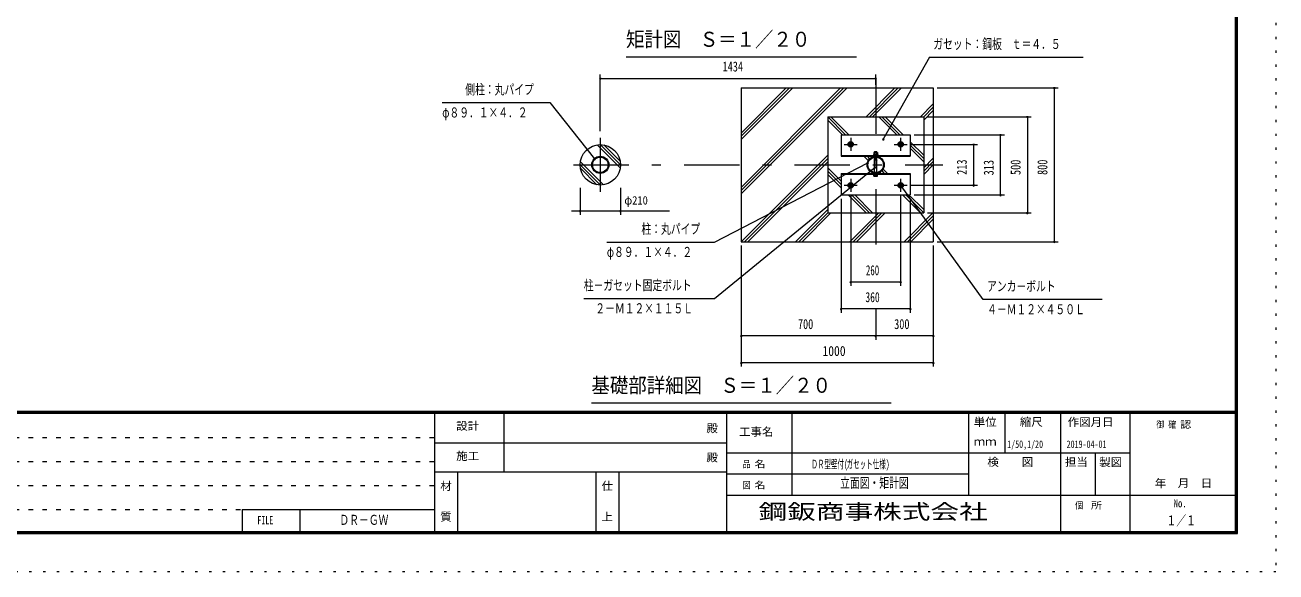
# Model space of a CAD drawing. Units: millimetres, scale not verified, with parts at other scales. Extents: x -26656 to 26658, y -10500 to 10500.
# Drawn here: x 10372 to 26658, y -10500 to -3387 of the extents above; entities that cross this region are included whole.
import ezdxf
from ezdxf.enums import TextEntityAlignment as Align

# ---------------------------------------------------------------- set-up
doc = ezdxf.new("R2010")
doc.units = ezdxf.units.MM
doc.header["$LTSCALE"] = 60
for name, pattern in [('USER1', [3, 1, -2]), ('USER3', [24, 12, -5, 2, -5]), ('USER4', [3, 0.5, -2.5])]:
    doc.linetypes.add(name, pattern=pattern)
doc.layers.add('0-1_0-F', color=7, linetype='Continuous')
doc.layers.add('0-E_2-5DIM', color=7, linetype='Continuous')
for name, color, linetype, lineweight in [('0-6_2-02BOLD', 7, 'Continuous', 18), ('0-8_2-22CENTER', 3, 'USER3', 18), ('0-9_2-42THIN', 4, 'Continuous', 18), ('0-A_2-52DIM', 3, 'Continuous', 18), ('0-B_2-62HATCH', 2, 'Continuous', 18), ('0-C_F-F', 5, 'Continuous', 18), ('0-D_F-E_J_ADD', 5, 'USER4', 18)]:
    doc.layers.add(name, color=color, linetype=linetype, lineweight=lineweight)
doc.styles.add('ＭＳ ゴシック', font='')
doc.styles.get('ＭＳ ゴシック').set_extended_font_data('MS Gothic')

msp = doc.modelspace()

# ---------------------------------------------------------------- linework, layer by layer
at = {"layer": '0-6_2-02BOLD'}
for p, q in [((19696.84, -4205.07), (22196.84, -4205.07)), ((22196.84, -4205.07), (22196.84, -6205.07)), ((20821.84, -4580.07), (20821.84, -5830.07)), ((20821.84, -4580.07), (22071.84, -4580.07)), ((22071.84, -4580.07), (22071.84, -5830.07)), ((20996.84, -4813.82), (21896.84, -4813.82)), ((21896.84, -4813.82), (21896.84, -5093.82)), ((21109.57, -4917.57), (21097.3, -4938.82)), ((21097.3, -4938.82), (21109.57, -4960.07)), ((21109.57, -4917.57), (21134.11, -4917.57)), ((21109.57, -4960.07), (21134.11, -4960.07)), ((21422.3, -5046.58), (21426.21, -5044.32)), ((21422.3, -5046.58), (21422.3, -5069.32)), ((21426.21, -5044.32), (21467.46, -5044.32)), ((21431.84, -5037.24), (21461.84, -5037.24)), ((21434.57, -5046.58), (21434.57, -5069.32)), ((21459.11, -5046.58), (21459.11, -5069.32)), ((21461.84, -5044.32), (21461.84, -5037.24)), ((21759.57, -4917.57), (21747.3, -4938.82)), ((21747.3, -4938.82), (21759.57, -4960.07)), ((21759.57, -4917.57), (21784.11, -4917.57)), ((21759.57, -4960.07), (21784.11, -4960.07)), ((20996.84, -5082.57), (21896.84, -5082.57)), ((21416.84, -5076.82), (21476.84, -5076.82)), ((21416.84, -5076.82), (21416.84, -5082.57)), ((21419.96, -5069.32), (21419.96, -5076.82)), ((21431.84, -5304.82), (21431.84, -5105.32)), ((21431.84, -5141.49), (21461.84, -5141.49)), ((21439.34, -5076.82), (21446.84, -5069.32)), ((21446.84, -5076.82), (21454.34, -5069.32)), ((21461.84, -5304.82), (21461.84, -5105.32)), ((21476.84, -5076.82), (21476.84, -5082.57)), ((20996.84, -5316.32), (21896.84, -5316.32)), ((20996.84, -5327.57), (21896.84, -5327.57)), ((21416.84, -5333.32), (21416.84, -5327.57)), ((21416.84, -5333.32), (21476.84, -5333.32)), ((21422.3, -5351.06), (21422.3, -5333.32)), ((21434.57, -5351.06), (21434.57, -5333.32)), ((21459.11, -5351.06), (21459.11, -5333.32)), ((21476.84, -5333.32), (21476.84, -5327.57)), ((21896.84, -5316.32), (21896.84, -5596.32)), ((21109.57, -5450.07), (21097.3, -5471.32)), ((21097.3, -5471.32), (21109.57, -5492.57)), ((21109.57, -5450.07), (21134.11, -5450.07)), ((21109.57, -5492.57), (21134.11, -5492.57)), ((21759.57, -5450.07), (21747.3, -5471.32)), ((21747.3, -5471.32), (21759.57, -5492.57)), ((21759.57, -5492.57), (21784.11, -5492.57)), ((20821.84, -5830.07), (22071.84, -5830.07))]:
    msp.add_line(p, q, dxfattribs=at)
for points in [[(19696.84, -4205.07), (19696.84, -6205.07), (22196.84, -6205.07)], [(20996.84, -4813.82), (20996.84, -5093.82), (21896.84, -5093.82)], [(21134.11, -4917.57), (21146.38, -4938.82), (21134.11, -4960.07)], [(21431.84, -5044.32), (21431.84, -5037.24), (21436.84, -5032.24)], [(21436.84, -5032.24), (21456.84, -5032.24), (21461.84, -5037.24)], [(21467.46, -5044.32), (21471.38, -5046.58), (21471.38, -5069.32)], [(21784.11, -4917.57), (21796.38, -4938.82), (21784.11, -4960.07)], [(21419.96, -5069.32), (21473.71, -5069.32), (21473.71, -5076.82)], [(20996.84, -5316.32), (20996.84, -5596.32), (21896.84, -5596.32)], [(21422.3, -5351.06), (21426.21, -5353.32), (21467.46, -5353.32), (21471.38, -5351.06), (21471.38, -5333.32)], [(21134.11, -5450.07), (21146.38, -5471.32), (21134.11, -5492.57)], [(21759.57, -5450.07), (21784.11, -5450.07), (21796.38, -5471.32), (21784.11, -5492.57)]]:
    msp.add_lwpolyline(points, dxfattribs=at)
for centre, radius in [((17861.84, -5205.07), 262.5), ((21121.84, -4938.82), 35), ((21121.84, -4938.82), 26.88), ((21121.84, -4938.82), 20.62), ((21121.84, -4938.82), 15), ((21771.84, -4938.82), 35), ((21771.84, -4938.82), 26.88), ((21771.84, -4938.82), 20.62), ((21771.84, -4938.82), 15), ((17861.84, -5205.07), 111.38), ((17861.84, -5205.07), 100.88), ((21446.84, -5205.07), 111.38), ((21446.84, -5205.07), 100.88), ((21121.84, -5471.32), 35), ((21121.84, -5471.32), 26.88), ((21121.84, -5471.32), 20.62), ((21121.84, -5471.32), 15), ((21771.84, -5471.32), 35), ((21771.84, -5471.32), 26.88), ((21771.84, -5471.32), 20.62), ((21771.84, -5471.32), 15)]:
    msp.add_circle(centre, radius, dxfattribs=at)
for centre, radius, start, end in [((21428.43, -5053.78), 9.46, 49.5701, 90), ((21446.84, -5078.76), 34.45, 69.13593, 110.86406), ((21465.24, -5053.78), 9.46, 90, 130.42989), ((21428.43, -5343.86), 9.46, 270, 310.42989), ((21446.84, -5318.87), 34.45, 249.13593, 290.86406), ((21465.24, -5343.86), 9.46, 229.5701, 270)]:
    msp.add_arc(centre, radius, start, end, dxfattribs=at)
at = {"layer": '0-8_2-22CENTER'}
for p, q in [((21446.84, -4080.07), (21446.84, -6330.07)), ((17861.84, -4855.07), (17861.84, -5555.07)), ((21121.84, -4853.46), (21121.84, -5024.18)), ((21771.84, -4853.46), (21771.84, -5024.18)), ((21036.47, -4938.82), (21207.2, -4938.82)), ((21686.48, -4938.82), (21857.2, -4938.82)), ((17511.84, -5205.07), (22321.84, -5205.07)), ((21036.47, -5471.32), (21207.2, -5471.32)), ((21121.84, -5385.96), (21121.84, -5556.68)), ((21686.48, -5471.32), (21857.2, -5471.32)), ((21771.84, -5385.96), (21771.84, -5556.68))]:
    msp.add_line(p, q, dxfattribs=at)
at = {"layer": '0-9_2-42THIN'}
for p, q in [((21435.59, -5044.32), (21435.59, -5033.49)), ((21458.09, -5044.32), (21458.09, -5033.49)), ((21431.84, -5147.99), (21435.59, -5141.49)), ((21435.59, -5141.49), (21435.59, -5104.82)), ((21458.09, -5141.49), (21458.09, -5104.82)), ((21458.09, -5141.49), (21461.84, -5147.99))]:
    msp.add_line(p, q, dxfattribs=at)
for centre in [(21121.84, -4938.82), (21771.84, -4938.82), (21121.84, -5471.32), (21771.84, -5471.32)]:
    msp.add_circle(centre, 11.25, dxfattribs=at)
at = {"layer": '0-A_2-52DIM'}
for p, q in [((21196.84, -3805.07), (18196.84, -3805.07)), ((22146.84, -3805.07), (21545.61, -4871.48)), ((22146.84, -3805.07), (24146.84, -3805.07)), ((17861.84, -4768.25), (17861.84, -4030.38)), ((21446.84, -4166.36), (21446.84, -4030.38)), ((17871.84, -4080.38), (17851.84, -4080.38)), ((17861.84, -4080.38), (21446.84, -4080.38)), ((21456.84, -4080.38), (21436.84, -4080.38)), ((22246.84, -4205.07), (23821.84, -4205.07)), ((23781.84, -4205.07), (23761.84, -4205.07)), ((23771.84, -4205.07), (23771.84, -6205.07)), ((15803.78, -4396.21), (17203.77, -4396.21)), ((17203.77, -4396.21), (17788.11, -5128.17)), ((22121.84, -4580.07), (23471.84, -4580.07)), ((23431.84, -4580.07), (23411.84, -4580.07)), ((23421.84, -4580.07), (23421.84, -5830.07)), ((21555.61, -4871.49), (21535.61, -4871.49)), ((21946.84, -4813.82), (23121.83, -4813.82)), ((23081.84, -4813.82), (23061.84, -4813.82)), ((23071.84, -5596.32), (23071.84, -4813.82)), ((21907.2, -4938.82), (22771.83, -4938.82)), ((22731.84, -4938.82), (22711.84, -4938.82)), ((22721.84, -4938.82), (22721.84, -5471.32)), ((17798.11, -5128.17), (17778.11, -5128.17)), ((21353.37, -5179.76), (21333.37, -5179.76)), ((19346.84, -6942.68), (21438.8, -5235.59)), ((21448.8, -5235.59), (21428.8, -5235.59)), ((17599.34, -5505.07), (17599.34, -5855.07)), ((18124.34, -5505.07), (18124.34, -5855.07)), ((21786.63, -5476.51), (21766.63, -5476.51)), ((22846.84, -6955.07), (21776.63, -5476.51)), ((21907.2, -5471.32), (22771.83, -5471.32)), ((22731.84, -5471.32), (22711.84, -5471.32)), ((20996.84, -5646.32), (20996.84, -7130.07)), ((21121.84, -5606.68), (21121.84, -6780.07)), ((21771.84, -5606.68), (21771.84, -6780.07)), ((21896.84, -5646.32), (21896.84, -7130.07)), ((21946.84, -5596.32), (23121.83, -5596.32)), ((23081.84, -5596.32), (23061.84, -5596.32)), ((17488.34, -5805.07), (18761.84, -5805.07)), ((17609.34, -5805.07), (17589.34, -5805.07)), ((18134.34, -5805.07), (18114.34, -5805.07)), ((22121.84, -5830.07), (23471.84, -5830.07)), ((23431.84, -5830.07), (23411.84, -5830.07)), ((19696.84, -6255.07), (19696.84, -7830.07)), ((22196.84, -6255.07), (22196.84, -7830.07)), ((22246.84, -6205.07), (23821.84, -6205.07)), ((23781.84, -6205.07), (23761.84, -6205.07)), ((21131.84, -6730.07), (21111.84, -6730.07)), ((21771.84, -6730.07), (21121.84, -6730.07)), ((21781.84, -6730.07), (21761.84, -6730.07)), ((17646.84, -6942.68), (19346.84, -6942.68)), ((24396.84, -6955.07), (22846.84, -6955.07)), ((21006.84, -7080.07), (20986.84, -7080.07)), ((21896.84, -7080.07), (20996.84, -7080.07)), ((21446.84, -7080.07), (21446.84, -7480.07)), ((21906.84, -7080.07), (21886.84, -7080.07)), ((19706.84, -7430.07), (19686.84, -7430.07)), ((22196.84, -7430.07), (19696.84, -7430.07)), ((21456.84, -7430.07), (21436.84, -7430.07)), ((22206.84, -7430.07), (22186.84, -7430.07)), ((19706.84, -7780.07), (19686.84, -7780.07)), ((22196.84, -7780.07), (19696.84, -7780.07)), ((22206.84, -7780.07), (22186.84, -7780.07)), ((21646.84, -8305.07), (17746.84, -8305.07))]:
    msp.add_line(p, q, dxfattribs=at)
msp.add_lwpolyline([(17946.84, -6209.6), (19346.84, -6209.6), (21343.37, -5179.76)], dxfattribs=at)
for centre in [(17861.84, -4080.38), (21446.84, -4080.38), (23771.84, -4205.07), (23421.84, -4580.07), (21545.61, -4871.49), (23071.84, -4813.82), (22721.84, -4938.82), (17788.11, -5128.17), (21343.37, -5179.76), (21438.8, -5235.59), (21776.63, -5476.51), (22721.84, -5471.32), (23071.84, -5596.32), (17599.34, -5805.07), (18124.34, -5805.07), (23421.84, -5830.07), (23771.84, -6205.07), (21121.84, -6730.07), (21771.84, -6730.07), (20996.84, -7080.07), (21896.84, -7080.07), (19696.84, -7430.07), (21446.84, -7430.07), (22196.84, -7430.07), (19696.84, -7780.07), (22196.84, -7780.07)]:
    msp.add_arc(centre, 10, 180, 0, dxfattribs=at)
at = {"layer": '0-B_2-62HATCH'}
for p, q in [((19696.84, -5583.28), (21075.05, -4205.07)), ((19696.84, -5540.86), (21032.63, -4205.07)), ((19696.84, -5498.43), (20990.2, -4205.07)), ((19696.84, -4876.18), (20367.95, -4205.07)), ((19696.84, -4833.75), (20325.52, -4205.07)), ((19696.84, -4791.32), (20283.09, -4205.07)), ((21322.3, -4580.07), (21697.3, -4205.07)), ((21364.73, -4580.07), (21739.73, -4205.07)), ((21407.16, -4580.07), (21782.16, -4205.07)), ((22029.41, -4580.07), (22196.84, -4412.64)), ((22071.84, -4580.07), (22196.84, -4455.07)), ((22071.84, -4622.5), (22196.84, -4497.5)), ((20821.84, -4580.07), (21055.59, -4813.82)), ((20821.84, -4622.49), (21013.16, -4813.82)), ((20864.26, -4580.07), (21098.01, -4813.82)), ((21486.52, -4580.07), (21720.27, -4813.82)), ((21528.94, -4580.07), (21762.7, -4813.82)), ((21571.37, -4580.07), (21805.12, -4813.82)), ((17821.64, -4945.67), (18121.24, -5245.27)), ((17860.97, -4942.57), (18124.34, -5205.94)), ((17907.37, -4946.55), (18120.36, -5159.54)), ((21896.84, -4905.54), (22071.84, -5080.54)), ((21896.84, -4947.96), (22071.84, -5122.96)), ((21896.84, -4990.39), (22071.84, -5165.39)), ((17599.34, -5204.2), (17862.71, -5467.57)), ((17602.43, -5164.87), (17902.04, -5464.47)), ((19697.3, -6205.07), (20821.84, -5080.54)), ((19739.73, -6205.07), (20821.84, -5122.97)), ((19782.16, -6205.07), (20821.84, -5165.39)), ((21293.16, -5093.82), (21349.78, -5150.44)), ((21335.59, -5093.82), (21368.08, -5126.32)), ((21378.01, -5093.82), (21392.21, -5108.01)), ((22071.84, -5244.75), (22196.84, -5119.75)), ((22071.84, -5287.18), (22196.84, -5162.18)), ((22071.84, -5329.6), (22196.84, -5204.6)), ((17603.32, -5250.6), (17816.3, -5463.59)), ((20821.84, -5244.75), (20996.84, -5419.75)), ((20821.84, -5287.17), (20996.84, -5462.18)), ((20821.84, -5329.6), (20996.84, -5504.6)), ((21501.47, -5302.13), (21515.66, -5316.32)), ((21525.59, -5283.82), (21558.09, -5316.32)), ((21543.89, -5259.7), (21600.51, -5316.32)), ((21088.55, -5596.32), (21322.3, -5830.07)), ((21130.98, -5596.32), (21364.73, -5830.07)), ((21173.41, -5596.32), (21407.16, -5830.07)), ((21795.66, -5596.32), (22029.41, -5830.07)), ((21838.09, -5596.32), (22071.84, -5830.07)), ((21880.51, -5596.32), (22071.84, -5787.64)), ((20404.41, -6205.07), (20821.84, -5787.65)), ((20446.84, -6205.07), (20821.84, -5830.07)), ((20489.26, -6205.07), (20864.27, -5830.07)), ((21111.52, -6205.07), (21486.52, -5830.07)), ((21153.95, -6205.07), (21528.95, -5830.07)), ((21196.37, -6205.07), (21571.37, -5830.07)), ((21818.62, -6205.07), (22196.84, -5826.86)), ((21861.05, -6205.07), (22196.84, -5869.28)), ((21903.48, -6205.07), (22196.84, -5911.71))]:
    msp.add_line(p, q, dxfattribs=at)
at = {"layer": '0-C_F-F'}
for p, q in [((26155.75, -9997.5), (26155.75, 10097.5)), ((26158.25, -10000), (26158.25, 10100)), ((26135.75, -9977.5), (26135.75, 10077.5)), ((26138.25, -9980), (26138.25, 10080)), ((26140.75, -9982.5), (26140.75, 10082.5)), ((26145.75, -9987.5), (26145.75, 10087.5)), ((26150.75, -9992.5), (26150.75, 10092.5)), ((26133.25, -8415), (-2516.75, -8415)), ((26133.25, -8417.5), (-2516.75, -8417.5)), ((26133.25, -8420), (-2516.75, -8420)), ((26133.25, -8422.5), (-2516.75, -8422.5)), ((26133.25, -8425), (-2516.75, -8425)), ((26133.25, -8427.5), (-2516.75, -8427.5)), ((26133.25, -8430), (-2516.75, -8430)), ((26133.25, -8432.5), (-2516.75, -8432.5)), ((26133.25, -8435), (-2516.75, -8435)), ((26133.25, -8437.5), (-2516.75, -8437.5)), ((26133.25, -8440), (-2516.75, -8440)), ((15708.25, -10000), (15708.25, -8440)), ((16608.25, -9200), (16608.25, -8440)), ((19508.25, -10000), (19508.25, -8440)), ((20358.25, -9500), (20358.25, -8440)), ((22658.25, -9500), (22658.25, -8440)), ((23133.25, -8950), (23133.25, -8440)), ((23858.25, -10000), (23858.25, -8440)), ((24758.25, -10000), (24758.25, -8440)), ((15708.25, -8820), (19508.25, -8820)), ((19508.25, -8950), (24758.25, -8950)), ((24308.25, -9500), (24308.25, -8950)), ((15708.25, -9200), (19508.25, -9200)), ((16008.25, -10000), (16008.25, -9200)), ((17808.25, -10000), (17808.25, -9200)), ((18108.25, -10000), (18108.25, -9200)), ((19508.25, -9225), (22658.25, -9225)), ((19508.25, -9500), (26158.25, -9500)), ((13200.25, -9688), (15708.25, -9688)), ((13200.25, -9688), (13200.25, -10000)), ((13950.25, -9688), (13950.25, -10000)), ((-2541.75, -10000), (26158.25, -10000)), ((-2539.25, -9997.5), (26155.75, -9997.5)), ((-2534.25, -9992.5), (26150.75, -9992.5)), ((-2529.25, -9987.5), (26145.75, -9987.5)), ((-2524.25, -9982.5), (26140.75, -9982.5)), ((-2521.75, -9980), (26138.25, -9980)), ((-2519.25, -9977.5), (26135.75, -9977.5))]:
    msp.add_line(p, q, dxfattribs=at)
at = {"layer": '0-C_F-F', "color": 6, "linetype": 'USER1'}
for p, q in [((-2541.75, -8752), (15708.25, -8752)), ((-2541.75, -9064), (15708.25, -9064)), ((-2541.75, -9376), (15708.25, -9376)), ((-2541.75, -9688), (13200.25, -9688))]:
    msp.add_line(p, q, dxfattribs=at)
at = {"layer": '0-C_F-F'}
for points in [[(-2536.75, 10095), (-2536.75, -9995), (26153.25, -9995), (26153.25, 10095)], [(-2531.75, 10090), (-2531.75, -9990), (26148.25, -9990), (26148.25, 10090)], [(-2526.75, 10085), (-2526.75, -9985), (26143.25, -9985), (26143.25, 10085)], [(-2516.75, 10075), (-2516.75, -9975), (26133.25, -9975), (26133.25, 10075)]]:
    msp.add_lwpolyline(points, dxfattribs=at)
at = {"layer": '0-D_F-E_J_ADD'}
for p, q in [((26658.25, 10500), (26658.25, -10500)), ((26658.25, -10500), (-3041.75, -10500))]:
    msp.add_line(p, q, dxfattribs=at)

# ---------------------------------------------------------------- texts
at = {"layer": '0-1_0-F', "style": 'ＭＳ ゴシック'}
for s, height, width, p in [('1/50,1/20', 97.68, 0.65, (23159.43, -8916.7)), ('2019-04-01', 97.68, 0.65, (23933.25, -8916.7)), ('ＤＲ型壁付(', 110.7, 0.55, (20608.25, -9187.5)), ('ガセット仕様)', 110.7, 0.55, (21067.53, -9187.5)), ('立面図・矩計図', 130.2, 0.7, (20983.25, -9444.74)), ('ＤＲ－ＧＷ', 130.2, 0.7, (14464.84, -9926.24)), ('１／１', 130.2, 0.7, (25233.25, -9934.49))]:
    msp.add_text(s, height=height, dxfattribs=dict(at, width=width)).set_placement(p, align=Align.BOTTOM_LEFT)
at = {"layer": '0-A_2-52DIM', "color": 7, "style": 'ＭＳ ゴシック'}
for s, height, width, p in [('矩計図\u3000Ｓ＝１／２０', 195.4, 0.9, (18196.84, -3728.42)), ('ガセット：鋼板\u3000ｔ＝４．５', 130.2, 0.7, (22196.84, -3737.3)), ('1434', 130.2, 0.75, (19453.82, -4030.38)), ('側柱：丸パイプ', 130.2, 0.7, (16103.77, -4328.45)), ('φ８９．１×４．２', 130.2, 0.7, (15803.78, -4628.45)), ('φ210', 110.7, 0.9, (18174.34, -5755.07)), ('柱：丸パイプ', 130.2, 0.7, (18396.84, -6141.84)), ('φ８９．１×４．２', 130.2, 0.7, (17946.84, -6441.84)), ('260', 130.2, 0.65, (21319.56, -6680.07)), ('柱－ガセット固定ボルト', 130.2, 0.7, (17646.84, -6874.92)), ('アンカ－ボルト', 130.2, 0.7, (22896.84, -6887.3)), ('360', 130.2, 0.7, (21313.12, -7030.07)), ('２－Ｍ１２×１１５Ｌ', 130.2, 0.7, (17796.84, -7174.92)), ('４－Ｍ１２×４５０Ｌ', 130.2, 0.7, (22896.84, -7187.3)), ('700', 130.2, 0.75, (20434.83, -7380.07)), ('300', 130.2, 0.75, (21687.73, -7380.07)), ('1000', 130.2, 0.85, (20754.03, -7730.07)), ('基礎部詳細図\u3000Ｓ＝１／２０', 195.4, 0.9, (17746.84, -8228.42))]:
    msp.add_text(s, height=height, dxfattribs=dict(at, width=width)).set_placement(p, align=Align.BOTTOM_LEFT)
at = {"layer": '0-A_2-52DIM', "color": 7, "style": 'ＭＳ ゴシック', "width": 0.75}
for s, p in [('213', (22671.84, -5335.02)), ('313', (23021.84, -5342.07)), ('500', (23371.84, -5337.51)), ('800', (23721.83, -5336.48))]:
    msp.add_text(s, height=130.2, rotation=90, dxfattribs=at).set_placement(p, align=Align.BOTTOM_LEFT)
at = {"layer": '0-C_F-F', "color": 7, "style": 'ＭＳ ゴシック'}
for s, height, width, p in [('設計', 104.2, 1.05, (15985.75, -8683.83)), ('殿', 104.2, 1.05, (19243.25, -8715.79)), ('工事名', 104.2, 1.05, (19668.25, -8760.79)), ('単位', 104.2, 1.05, (22723.25, -8633.29)), ('縮尺', 104.2, 1.05, (23323.25, -8633.29)), ('作図月日', 104.2, 1.05, (23947.15, -8634.31)), ('御 ', 88.56, 0.85, (25101, -8654.43)), ('確 ', 88.56, 0.85, (25255.39, -8654.43)), ('認', 88.56, 1.2, (25409.77, -8654.43)), ('ｍｍ', 104.2, 1.05, (22723.25, -8888.29)), ('施工', 104.2, 1.05, (15985.75, -9075.79)), ('殿', 104.2, 1.05, (19243.25, -9095.79)), ('品 ', 88.56, 0.85, (19714.5, -9167.5)), ('名', 88.56, 1.2, (19868.89, -9167.5)), ('検\u3000\u3000図', 104.2, 1.05, (22900.75, -9153.29)), ('担当', 104.2, 1.05, (23910.75, -9153.29)), ('製図', 104.2, 1.05, (24356.73, -9155.74)), ('\u3000年\u3000月\u3000日', 104.2, 1.05, (24931.99, -9430.22)), ('材', 104.2, 1.05, (15778.25, -9465.79)), ('仕', 104.2, 1.05, (17878.25, -9465.79)), ('図 ', 88.56, 0.85, (19714.5, -9442.5)), ('名', 88.56, 1.2, (19868.89, -9442.5)), ('個  ', 88.56, 0.85, (24043.25, -9705)), ('所', 88.56, 1.2, (24249.1, -9705)), ('No.', 104.2, 0.8, (25325.75, -9690.79)), ('質', 104.2, 1.05, (15778.25, -9865.79)), ('上', 104.2, 1.05, (17878.25, -9865.79)), ('FILE', 104.2, 0.7, (13396.5, -9909.79))]:
    msp.add_text(s, height=height, dxfattribs=dict(at, width=width)).set_placement(p, align=Align.BOTTOM_LEFT)
at = {"layer": '0-E_2-5DIM', "style": 'ＭＳ ゴシック', "width": 1.4}
msp.add_text('鋼鈑商事株式会社', height=195.4, dxfattribs=at).set_placement((19921.46, -9872.05), align=Align.BOTTOM_LEFT)

doc.saveas('drawing.dxf')
